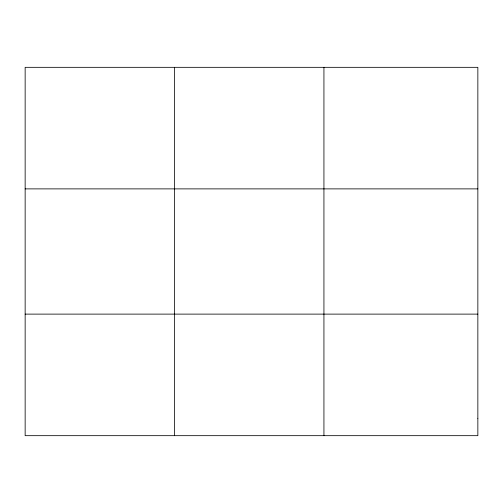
<?xml version="1.0" encoding="UTF-8"?>
<svg xmlns="http://www.w3.org/2000/svg" width="503" height="503" viewBox="0 0 503 503"><rect width="100%" height="100%" fill="white"/><g stroke="black" fill="none" stroke-linecap="round" stroke-linejoin="round"><path stroke-width="0.75" d="M174.541 435.673L174.541 67.327M323.932 435.673L323.932 67.327M25.15 188.883L477.85 188.883M25.15 314.117L477.85 314.117M477.85 418.314L477.85 435.673L25.15 435.673L25.15 67.327L477.85 67.327L477.85 418.314"/></g></svg>
